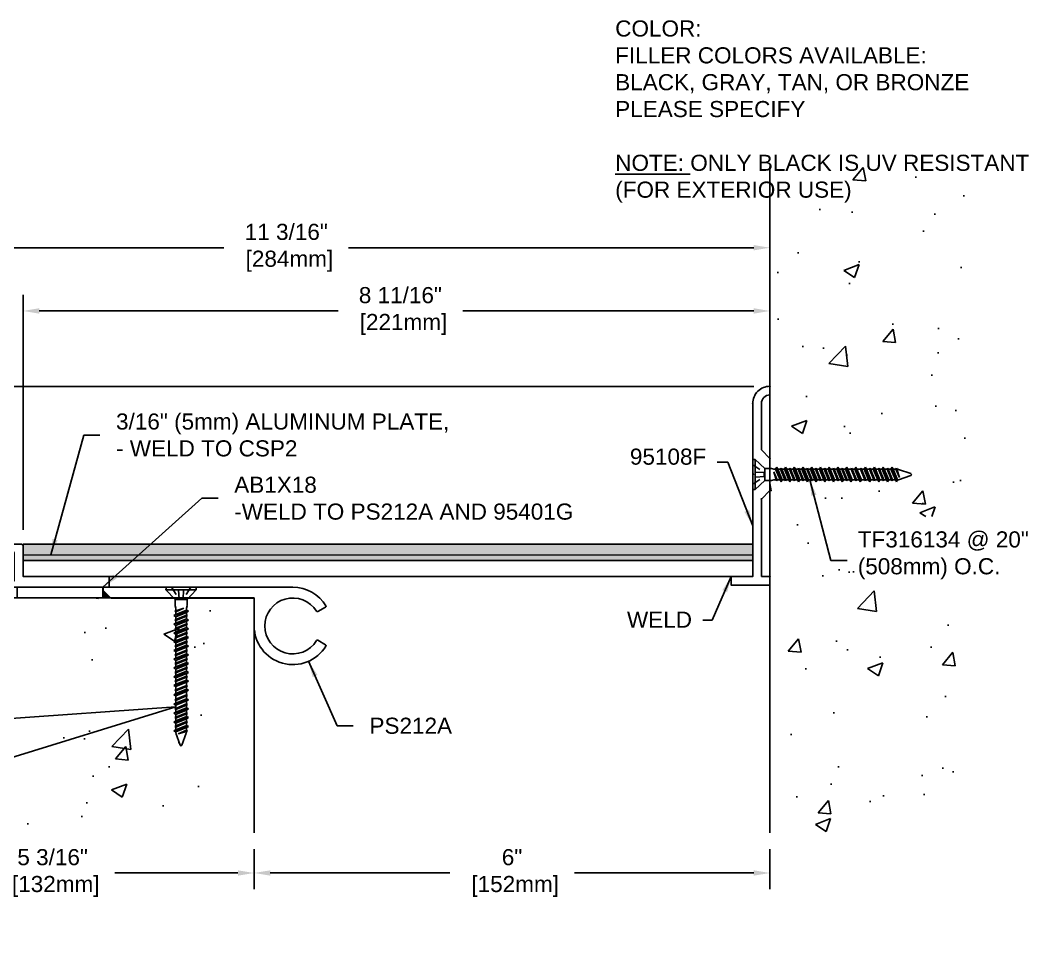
# Model space of a CAD drawing. Header units: inches. Extents: x -2.8 to 38.8, y -2.6 to 8.3.
# Drawn here: x 3.27 to 15.01, y -2.62 to 8.13 of the extents above; entities that cross this region are included whole.
import ezdxf
from ezdxf import colors
from ezdxf.entities.mleader import LeaderData, LeaderLine
from ezdxf.math import Vec2, Vec3

# ---------------------------------------------------------------- set-up
doc = ezdxf.new("R2010")
doc.units = ezdxf.units.IN
doc.header["$MEASUREMENT"] = 0
doc.linetypes.add('DASHED', pattern=[0.75, 0.5, -0.25])
for name, color, linetype in [('anchors', 4, 'Continuous'), ('conditions', 1, 'Continuous'), ('dimensions', 3, 'Continuous'), ('METALS', 7, 'Continuous'), ('Text', 2, 'Continuous')]:
    doc.layers.add(name, color=color, linetype=linetype)
doc.styles.add('ARIAL', font='arial.ttf')
doc.dimstyles.new('Arial', dxfattribs={"dimtxt": 0.1875, "dimasz": 0.1875, "dimexe": 0.1875, "dimexo": 0.1875, "dimgap": 0.1875, "dimtad": 0, "dimtih": 1, "dimtoh": 1, "dimdec": 4, "dimzin": 0, "dimdsep": 46, "dimlunit": 4, "dimtxsty": 'ARIAL', "dimcen": 0.09, "dimadec": 0, "dimazin": 0, "dimtfac": 1, "dimtdec": 4, "dimtofl": 0, "dimtmove": 0, "dimatfit": 3, "dimfxl": 0, "dimfrac": 2, "dimtolj": 1, "dimtzin": 0, "dimarcsym": 0})

# ---------------------------------------------------------------- blocks, each defined once
blk = doc.blocks.new('*D0')
at = {"layer": 'DEFPOINTS', "color": 0}
for p in [(11.993, 4.742), (11.993, 3.928), (3.306, 2.008)]:
    blk.add_point(p, dxfattribs=at)
at = {"layer": 'dimensions', "color": 0, "lineweight": -2}
for p, q in [((3.306, 2.195), (3.306, 4.93)), ((11.993, 4.115), (11.993, 4.93)), ((3.494, 4.742), (6.97, 4.742)), ((11.805, 4.742), (8.42, 4.742))]:
    blk.add_line(p, q, dxfattribs=at)
at = {"layer": 'dimensions', "color": 0}
for points in [[(3.494, 4.774), (3.494, 4.711), (3.306, 4.742)], [(11.805, 4.774), (11.805, 4.711), (11.993, 4.742)]]:
    blk.add_solid(points, dxfattribs=at)
at = {"layer": 'dimensions', "color": 0, "insert": (7.695, 4.742), "char_height": 0.1875, "attachment_point": 5, "style": 'ARIAL'}
blk.add_mtext('\\A1;8 11/16"\\P [221mm]', dxfattribs=at)
blk = doc.blocks.new('*D1')
at = {"layer": 'DEFPOINTS', "color": 0}
for p in [(11.993, 5.478), (11.993, 3.928), (0.799, 2.018)]:
    blk.add_point(p, dxfattribs=at)
at = {"layer": 'dimensions', "color": 0, "lineweight": -2}
for p, q in [((0.799, 2.205), (0.799, 5.666)), ((11.993, 4.115), (11.993, 5.666)), ((0.986, 5.478), (5.643, 5.478)), ((11.805, 5.478), (7.093, 5.478))]:
    blk.add_line(p, q, dxfattribs=at)
at = {"layer": 'dimensions', "color": 0}
for points in [[(0.986, 5.509), (0.986, 5.447), (0.799, 5.478)], [(11.805, 5.509), (11.805, 5.447), (11.993, 5.478)]]:
    blk.add_solid(points, dxfattribs=at)
at = {"layer": 'dimensions', "color": 0, "insert": (6.368, 5.478), "char_height": 0.1875, "attachment_point": 5, "style": 'ARIAL'}
blk.add_mtext('\\A1;11 3/16"\\P [284mm]', dxfattribs=at)
blk = doc.blocks.new('*D2')
at = {"layer": 'DEFPOINTS', "color": 0}
for p in [(0.798, 1.413), (5.994, -1.331), (5.994, -1.797)]:
    blk.add_point(p, dxfattribs=at)
at = {"layer": 'dimensions', "color": 0, "lineweight": -2}
for p, q in [((0.798, 1.225), (0.798, -1.985)), ((5.994, -1.518), (5.994, -1.985)), ((0.986, -1.797), (2.925, -1.797)), ((5.806, -1.797), (4.375, -1.797))]:
    blk.add_line(p, q, dxfattribs=at)
at = {"layer": 'dimensions', "color": 0}
for points in [[(0.986, -1.766), (0.986, -1.828), (0.798, -1.797)], [(5.806, -1.766), (5.806, -1.828), (5.994, -1.797)]]:
    blk.add_solid(points, dxfattribs=at)
at = {"layer": 'dimensions', "color": 0, "insert": (3.65, -1.797), "char_height": 0.1875, "attachment_point": 5, "style": 'ARIAL'}
blk.add_mtext('\\A1;5 3/16"\\P [132mm]', dxfattribs=at)
blk = doc.blocks.new('*D3')
at = {"layer": 'DEFPOINTS', "color": 0}
for p in [(5.994, -1.331), (11.994, -1.331), (11.994, -1.797)]:
    blk.add_point(p, dxfattribs=at)
at = {"layer": 'dimensions', "color": 0, "lineweight": -2}
for p, q in [((5.994, -1.518), (5.994, -1.985)), ((11.994, -1.518), (11.994, -1.985)), ((6.181, -1.797), (8.269, -1.797)), ((11.806, -1.797), (9.719, -1.797))]:
    blk.add_line(p, q, dxfattribs=at)
at = {"layer": 'dimensions', "color": 0}
for points in [[(6.181, -1.766), (6.181, -1.828), (5.994, -1.797)], [(11.806, -1.766), (11.806, -1.828), (11.994, -1.797)]]:
    blk.add_solid(points, dxfattribs=at)
at = {"layer": 'dimensions', "color": 0, "insert": (8.994, -1.797), "char_height": 0.1875, "attachment_point": 5, "style": 'ARIAL'}
blk.add_mtext('\\A1;6"\\P [152mm]', dxfattribs=at)
blk = doc.blocks.new('csp2')
blk.add_lwpolyline([(0, 0.33, -0.414214), (0.02, 0.35), (0.066, 0.35, -0.414214), (0.086, 0.33), (0.086, 0.08, 0.414214), (0.106, 0.06), (0.23, 0.06, 0.414214), (0.25, 0.08), (0.25, 0.405, 0.414214), (0.24, 0.415, -0.414214), (0.23, 0.425), (0.23, 0.49, -0.414214), (0.24, 0.5), (0.335, 0.5, -0.414214), (0.355, 0.48), (0.355, 0.135, 0.414214), (0.365, 0.125), (1.355, 0.125), (1.355, 0), (0.335, 0), (0.02, 0, -0.414214), (0, 0.02)], format="xyb", close=True)
blk = doc.blocks.new('A$C63CB1885')
for p, q in [((-0.176, 0), (-0.175, 0.018)), ((-0.176, 0), (0.176, 0)), ((-0.176, 0), (-0.07, -0.113)), ((-0.163, 0.029), (0.163, 0.029)), ((0.07, -0.113), (0.176, 0)), ((0.176, 0), (0.175, 0.018)), ((-0.07, -0.113), (0.07, -0.113)), ((-0.07, -0.113), (-0.07, -0.18)), ((0.07, -0.113), (0.07, -0.18)), ((-0.074, -0.251), (0.032, -0.215)), ((-0.069, -0.189), (-0.063, -0.215)), ((-0.062, -0.245), (0.032, -0.215)), ((0.032, -0.215), (-0.062, -0.257)), ((-0.062, -0.225), (-0.062, -0.245)), ((0.062, -0.225), (0.062, -0.238)), ((0.069, -0.189), (0.063, -0.215)), ((-0.086, -0.302), (0.086, -0.251)), ((-0.086, -0.302), (-0.062, -0.289)), ((-0.086, -0.302), (-0.062, -0.315)), ((-0.074, -0.251), (-0.062, -0.245)), ((-0.074, -0.251), (-0.062, -0.257)), ((-0.074, -0.353), (0.074, -0.302)), ((-0.074, -0.353), (-0.062, -0.346)), ((0.062, -0.238), (-0.062, -0.289)), ((-0.062, -0.257), (-0.062, -0.289)), ((0.062, -0.264), (-0.062, -0.315)), ((-0.062, -0.346), (0.062, -0.296)), ((0.062, -0.308), (-0.062, -0.359)), ((-0.062, -0.315), (-0.062, -0.346)), ((0.062, -0.34), (-0.062, -0.391)), ((0.086, -0.251), (0.062, -0.238)), ((0.086, -0.251), (0.062, -0.264)), ((0.062, -0.264), (0.062, -0.296)), ((0.074, -0.302), (0.062, -0.296)), ((0.074, -0.302), (0.062, -0.308)), ((0.062, -0.308), (0.062, -0.34)), ((0.086, -0.353), (0.062, -0.34)), ((-0.086, -0.403), (0.086, -0.353)), ((-0.086, -0.403), (-0.062, -0.391)), ((-0.086, -0.403), (-0.062, -0.416)), ((-0.086, -0.505), (0.086, -0.454)), ((-0.074, -0.353), (-0.062, -0.359)), ((-0.074, -0.454), (0.074, -0.403)), ((-0.074, -0.454), (-0.062, -0.448)), ((-0.074, -0.454), (-0.062, -0.46)), ((-0.062, -0.359), (-0.062, -0.391)), ((0.062, -0.366), (-0.062, -0.416)), ((-0.062, -0.448), (0.062, -0.397)), ((0.062, -0.41), (-0.062, -0.46)), ((-0.062, -0.416), (-0.062, -0.448)), ((0.062, -0.441), (-0.062, -0.492)), ((-0.062, -0.46), (-0.062, -0.492)), ((0.062, -0.467), (-0.062, -0.518)), ((0.086, -0.353), (0.062, -0.366)), ((0.062, -0.366), (0.062, -0.397)), ((0.074, -0.403), (0.062, -0.397)), ((0.074, -0.403), (0.062, -0.41)), ((0.062, -0.41), (0.062, -0.441)), ((0.086, -0.454), (0.062, -0.441)), ((0.086, -0.454), (0.062, -0.467)), ((0.062, -0.467), (0.062, -0.499)), ((-0.086, -0.505), (-0.062, -0.492)), ((-0.086, -0.505), (-0.062, -0.518)), ((-0.086, -0.607), (0.086, -0.556)), ((-0.074, -0.556), (0.074, -0.505)), ((-0.074, -0.556), (-0.062, -0.55)), ((-0.074, -0.556), (-0.062, -0.562)), ((-0.062, -0.55), (0.062, -0.499)), ((0.062, -0.511), (-0.062, -0.562)), ((-0.062, -0.518), (-0.062, -0.55)), ((0.062, -0.543), (-0.062, -0.594)), ((-0.062, -0.562), (-0.062, -0.594)), ((0.062, -0.569), (-0.062, -0.619)), ((0.074, -0.505), (0.062, -0.499)), ((0.074, -0.505), (0.062, -0.511)), ((0.062, -0.511), (0.062, -0.543)), ((0.086, -0.556), (0.062, -0.543)), ((0.086, -0.556), (0.062, -0.569)), ((0.062, -0.569), (0.062, -0.6)), ((-0.086, -0.607), (-0.062, -0.594)), ((-0.086, -0.607), (-0.062, -0.619)), ((-0.086, -0.708), (0.086, -0.657)), ((-0.086, -0.708), (-0.062, -0.695)), ((-0.074, -0.657), (0.074, -0.607)), ((-0.074, -0.657), (-0.062, -0.651)), ((-0.074, -0.657), (-0.062, -0.664)), ((-0.062, -0.651), (0.062, -0.6)), ((0.062, -0.613), (-0.062, -0.664)), ((-0.062, -0.619), (-0.062, -0.651)), ((0.062, -0.644), (-0.062, -0.695)), ((-0.062, -0.664), (-0.062, -0.695)), ((0.062, -0.67), (-0.062, -0.721)), ((-0.062, -0.753), (0.062, -0.702)), ((0.074, -0.607), (0.062, -0.6)), ((0.074, -0.607), (0.062, -0.613)), ((0.062, -0.613), (0.062, -0.644)), ((0.086, -0.657), (0.062, -0.644)), ((0.086, -0.657), (0.062, -0.67)), ((0.062, -0.67), (0.062, -0.702)), ((0.074, -0.708), (0.062, -0.702)), ((-0.086, -0.708), (-0.062, -0.721)), ((-0.086, -0.81), (0.086, -0.759)), ((-0.086, -0.81), (-0.062, -0.797)), ((-0.086, -0.81), (-0.062, -0.823)), ((-0.074, -0.759), (0.074, -0.708)), ((-0.074, -0.759), (-0.062, -0.753)), ((-0.074, -0.759), (-0.062, -0.765)), ((-0.074, -0.86), (0.074, -0.81)), ((0.062, -0.714), (-0.062, -0.765)), ((-0.062, -0.721), (-0.062, -0.753)), ((0.062, -0.746), (-0.062, -0.797)), ((-0.062, -0.765), (-0.062, -0.797)), ((0.062, -0.772), (-0.062, -0.823)), ((-0.062, -0.854), (0.062, -0.804)), ((0.062, -0.816), (-0.062, -0.867)), ((0.074, -0.708), (0.062, -0.714)), ((0.062, -0.714), (0.062, -0.746)), ((0.086, -0.759), (0.062, -0.746)), ((0.086, -0.759), (0.062, -0.772)), ((0.062, -0.772), (0.062, -0.804)), ((0.074, -0.81), (0.062, -0.804)), ((0.074, -0.81), (0.062, -0.816)), ((0.062, -0.816), (0.062, -0.848)), ((-0.086, -0.911), (0.086, -0.86)), ((-0.086, -0.911), (-0.062, -0.898)), ((-0.086, -0.911), (-0.062, -0.924)), ((-0.074, -0.86), (-0.062, -0.854)), ((-0.074, -0.86), (-0.062, -0.867)), ((-0.074, -0.962), (0.074, -0.911)), ((-0.062, -0.823), (-0.062, -0.854)), ((0.062, -0.848), (-0.062, -0.898)), ((-0.062, -0.867), (-0.062, -0.898)), ((0.062, -0.873), (-0.062, -0.924)), ((-0.062, -0.956), (0.062, -0.905)), ((0.062, -0.917), (-0.062, -0.968)), ((-0.062, -0.924), (-0.062, -0.956)), ((0.086, -0.86), (0.062, -0.848)), ((0.086, -0.86), (0.062, -0.873)), ((0.062, -0.873), (0.062, -0.905)), ((0.074, -0.911), (0.062, -0.905)), ((0.074, -0.911), (0.062, -0.917)), ((0.062, -0.917), (0.062, -0.949)), ((-0.086, -1.013), (0.086, -0.962)), ((-0.086, -1.013), (-0.062, -1)), ((-0.086, -1.013), (-0.062, -1.026)), ((-0.074, -0.962), (-0.062, -0.956)), ((-0.074, -0.962), (-0.062, -0.968)), ((-0.074, -1.064), (0.074, -1.013)), ((0.062, -0.949), (-0.062, -1)), ((-0.062, -0.968), (-0.062, -1)), ((0.062, -0.975), (-0.062, -1.026)), ((-0.062, -1.057), (0.062, -1.007)), ((0.062, -1.019), (-0.062, -1.07)), ((-0.062, -1.026), (-0.062, -1.057)), ((0.062, -1.051), (-0.062, -1.101)), ((0.086, -0.962), (0.062, -0.949)), ((0.086, -0.962), (0.062, -0.975)), ((0.062, -0.975), (0.062, -1.007)), ((0.074, -1.013), (0.062, -1.007)), ((0.074, -1.013), (0.062, -1.019)), ((0.062, -1.019), (0.062, -1.051)), ((0.086, -1.064), (0.062, -1.051)), ((-0.086, -1.114), (0.086, -1.064)), ((-0.086, -1.114), (-0.062, -1.101)), ((-0.086, -1.114), (-0.062, -1.127)), ((-0.086, -1.222), (0.086, -1.171)), ((-0.074, -1.064), (-0.062, -1.057)), ((-0.074, -1.064), (-0.062, -1.07)), ((-0.074, -1.171), (0.074, -1.121)), ((-0.074, -1.171), (-0.062, -1.165)), ((-0.074, -1.171), (-0.062, -1.178)), ((-0.062, -1.07), (-0.062, -1.101)), ((0.062, -1.077), (-0.062, -1.127)), ((-0.062, -1.165), (0.062, -1.115)), ((0.062, -1.127), (-0.062, -1.178)), ((-0.062, -1.127), (-0.062, -1.165)), ((0.062, -1.159), (-0.062, -1.209)), ((0.086, -1.064), (0.062, -1.077)), ((0.062, -1.077), (0.062, -1.115)), ((0.074, -1.121), (0.062, -1.115)), ((0.074, -1.121), (0.062, -1.127)), ((0.062, -1.127), (0.062, -1.159)), ((0.086, -1.171), (0.062, -1.159)), ((0.086, -1.171), (0.062, -1.184)), ((-0.086, -1.222), (-0.062, -1.209)), ((-0.086, -1.222), (-0.062, -1.235)), ((-0.086, -1.332), (0.086, -1.282)), ((-0.074, -1.282), (0.074, -1.231)), ((-0.074, -1.282), (-0.062, -1.275)), ((-0.074, -1.282), (-0.062, -1.288)), ((-0.062, -1.178), (-0.062, -1.209)), ((0.062, -1.184), (-0.062, -1.235)), ((-0.062, -1.275), (0.062, -1.225)), ((-0.062, -1.235), (-0.062, -1.275)), ((0.062, -1.237), (-0.062, -1.288)), ((0.062, -1.269), (-0.062, -1.319)), ((-0.062, -1.288), (-0.062, -1.319)), ((0.062, -1.184), (0.062, -1.225)), ((0.074, -1.231), (0.062, -1.225)), ((0.074, -1.231), (0.062, -1.237)), ((0.062, -1.237), (0.062, -1.269)), ((0.086, -1.282), (0.062, -1.269)), ((0.086, -1.282), (0.062, -1.295)), ((-0.086, -1.332), (-0.062, -1.319)), ((-0.086, -1.332), (-0.062, -1.345)), ((-0.086, -1.438), (0.086, -1.387)), ((-0.074, -1.387), (0.074, -1.336)), ((-0.074, -1.387), (-0.062, -1.381)), ((-0.074, -1.387), (-0.062, -1.393)), ((0.062, -1.295), (-0.062, -1.345)), ((-0.062, -1.381), (0.062, -1.33)), ((0.062, -1.343), (-0.062, -1.393)), ((-0.062, -1.345), (-0.062, -1.381)), ((0.062, -1.374), (-0.062, -1.425)), ((-0.062, -1.393), (-0.062, -1.425)), ((0.062, -1.4), (-0.062, -1.451)), ((0.062, -1.295), (0.062, -1.33)), ((0.074, -1.336), (0.062, -1.33)), ((0.074, -1.336), (0.062, -1.343)), ((0.062, -1.343), (0.062, -1.374)), ((0.086, -1.387), (0.062, -1.374)), ((0.086, -1.387), (0.062, -1.4)), ((0.062, -1.4), (0.062, -1.433)), ((-0.086, -1.438), (-0.062, -1.425)), ((-0.086, -1.438), (-0.062, -1.451)), ((-0.086, -1.54), (0.086, -1.489)), ((-0.074, -1.489), (0.074, -1.439)), ((-0.074, -1.489), (-0.062, -1.483)), ((-0.074, -1.489), (-0.062, -1.496)), ((-0.062, -1.483), (0.062, -1.433)), ((0.062, -1.445), (-0.062, -1.496)), ((-0.062, -1.451), (-0.062, -1.483)), ((0.062, -1.477), (-0.062, -1.527)), ((-0.062, -1.496), (-0.062, -1.527)), ((0.062, -1.502), (-0.062, -1.553)), ((0.074, -1.439), (0.062, -1.433)), ((0.074, -1.439), (0.062, -1.445)), ((0.062, -1.445), (0.062, -1.477)), ((0.086, -1.489), (0.062, -1.477)), ((0.086, -1.489), (0.062, -1.502)), ((0.062, -1.502), (0.062, -1.535)), ((-0.086, -1.54), (-0.062, -1.527)), ((-0.086, -1.54), (-0.062, -1.553)), ((-0.086, -1.643), (0.086, -1.592)), ((-0.086, -1.643), (-0.062, -1.63)), ((-0.086, -1.643), (-0.062, -1.655)), ((-0.074, -1.592), (0.074, -1.541)), ((-0.074, -1.592), (-0.062, -1.586)), ((-0.074, -1.592), (-0.062, -1.598)), ((-0.062, -1.586), (0.062, -1.535)), ((0.062, -1.547), (-0.062, -1.598)), ((-0.062, -1.553), (-0.062, -1.586)), ((0.062, -1.579), (-0.062, -1.63)), ((-0.062, -1.598), (-0.062, -1.63)), ((0.062, -1.605), (-0.062, -1.655)), ((-0.034, -1.679), (0.062, -1.636)), ((-0.034, -1.679), (0.074, -1.643)), ((0.074, -1.541), (0.062, -1.535)), ((0.074, -1.541), (0.062, -1.547)), ((0.062, -1.547), (0.062, -1.579)), ((0.086, -1.592), (0.062, -1.579)), ((0.086, -1.592), (0.062, -1.605)), ((0.062, -1.605), (0.062, -1.652)), ((0.074, -1.643), (0.062, -1.636)), ((0.074, -1.643), (0.062, -1.649)), ((-0.06, -1.668), (-0.01, -1.81)), ((0.062, -1.649), (-0.034, -1.679)), ((0.06, -1.668), (0.01, -1.81))]:
    blk.add_line(p, q)
at = {"linetype": 'DASHED', "ltscale": 0.025}
for p, q in [((-0.113, 0.029), (-0.024, -0.106)), ((-0.024, -0.106), (-0.031, 0.028)), ((0.024, -0.106), (0.031, 0.029)), ((0.112, 0.029), (0.024, -0.106)), ((-0.024, -0.106), (0.024, -0.106))]:
    blk.add_line(p, q, dxfattribs=at)
for centre, radius, start, end in [((-0.163, 0.017), 0.0112, 90, 175), ((0.163, 0.017), 0.0112, 5, 90), ((-0.023, -0.18), 0.0465, 180, 191.9357), ((-0.109, -0.225), 0.0465, 0, 11.9357), ((0.109, -0.225), 0.0465, 168.0643, 180), ((0.023, -0.18), 0.0465, 348.0643, 0), ((-0.016, -1.652), 0.0465, 183.9476, 199.3058), ((0.016, -1.652), 0.0465, 340.6942, 0), ((0, -1.806), 0.0106, 204.1001, 335.8999)]:
    blk.add_arc(centre, radius, start, end)
blk = doc.blocks.new('TF316134')
blk.add_blockref('A$C63CB1885', (0, -0.0285))
blk = doc.blocks.new('PS212A')
at = {"linetype": 'Continuous', "flags": 128}
blk.add_lwpolyline([(0.451, 0.125), (-1.747, 0.125, 0.414214), (-1.757, 0.115), (-1.757, 0.095, 0.198912), (-1.754, 0.087), (-1.67, 0.003, 0.198912), (-1.663, 0), (-0.009, 0, -0.414214), (0.001, -0.01), (0.001, -0.325, 0.758338), (0.836, -0.559, 0.420887), (0.832, -0.545), (0.741, -0.492, 0.405496), (0.727, -0.496, -3.520953), (0.727, -0.154, 0.405496), (0.741, -0.157), (0.832, -0.105, 0.420887), (0.836, -0.091, 0.261868)], format="xyb", close=True, dxfattribs=at)
blk = doc.blocks.new('95108F')
blk.add_lwpolyline([(0.063, 0.063), (0.963, 0.063), (1.063, -0.037), (1.438, -0.037), (1.538, 0.063), (2.077, 0.063, -0.414214), (2.176, -0.036), (2.176, -0.037), (2.276, -0.037), (2.276, -0.036, 0.414214), (2.077, 0.163), (1.261, 0.163), (1.251, 0.153), (1.241, 0.163), (0.063, 0.163), (0.063, 0.413), (-0.037, 0.413), (-0.037, -0.037), (0.063, -0.037)], format="xyb", close=True)
for p in [(-0.037, 0.413), (2.077, 0.163), (2.199, 0.122), (0.963, 0.063), (0.063, -0.037), (1.438, -0.037), (2.276, -0.037)]:
    blk.add_point(p)
blk = doc.blocks.new('*D19')
at = {"layer": 'DEFPOINTS', "color": 0}
for p in [(11.994, 3.865), (-2.306, 2.028), (-0.923, 2.028)]:
    blk.add_point(p, dxfattribs=at)
at = {"layer": 'dimensions', "color": 0, "lineweight": -2}
for p, q in [((11.806, 3.865), (-2.493, 3.865)), ((-2.306, 3.678), (-2.306, 3.51)), ((-2.306, 2.215), (-2.306, 2.58)), ((-1.11, 2.028), (-2.493, 2.028))]:
    blk.add_line(p, q, dxfattribs=at)
at = {"layer": 'dimensions', "color": 0}
for points in [[(-2.337, 3.678), (-2.275, 3.678), (-2.306, 3.865)], [(-2.337, 2.215), (-2.275, 2.215), (-2.306, 2.028)]]:
    blk.add_solid(points, dxfattribs=at)
at = {"layer": 'dimensions', "color": 0, "insert": (-2.306, 3.045), "char_height": 0.1875, "attachment_point": 5, "style": 'ARIAL'}
blk.add_mtext('\\A1;1 13/16"\\P [47mm]', dxfattribs=at)

msp = doc.modelspace()

# ---------------------------------------------------------------- hatches: boundary and pattern name
at = {"layer": 'conditions'}
h = msp.add_hatch(dxfattribs=at)
h.set_pattern_fill('AR-CONC', color=256, scale=0.25, style=0)
h.paths.add_polyline_path([(14.29924, 6.42269), (11.99381, 6.42269), (11.99381, 2.97147), (12.00677, 2.97147), (12.0375, 2.96498, 0.05212645), (12.04711, 2.96397), (12.06048, 2.96397), (12.07341, 2.98797), (12.08633, 2.96397), (12.11803, 2.96397), (12.12419, 2.97542), (12.13035, 2.96397), (12.16205, 2.96397), (12.17497, 2.98797), (12.1879, 2.96397), (12.21959, 2.96397), (12.22575, 2.97542), (12.23191, 2.96397), (12.26361, 2.96397), (12.27653, 2.98797), (12.28946, 2.96397), (12.32115, 2.96397), (12.32731, 2.97542), (12.33348, 2.96397), (12.36517, 2.96397), (12.3781, 2.98797), (12.39102, 2.96397), (12.42271, 2.96397), (12.42888, 2.97542), (12.43504, 2.96397), (12.46673, 2.96397), (12.47966, 2.98797), (12.49258, 2.96397), (12.52428, 2.96397), (12.53044, 2.97542), (12.5366, 2.96397), (12.5683, 2.96397), (12.58122, 2.98797), (12.59415, 2.96397), (12.62584, 2.96397), (12.632, 2.97542), (12.63816, 2.96397), (12.66986, 2.96397), (12.68278, 2.98797), (12.69571, 2.96397), (12.7274, 2.96397), (12.73356, 2.97542), (12.73973, 2.96397), (12.77142, 2.96397), (12.78435, 2.98797), (12.79727, 2.96397), (12.82896, 2.96397), (12.83513, 2.97542), (12.84129, 2.96397), (12.87298, 2.96397), (12.88591, 2.98797), (12.89883, 2.96397), (12.93684, 2.96397), (12.94301, 2.97542), (12.94917, 2.96397), (12.98086, 2.96397), (12.99379, 2.98797), (13.00671, 2.96397), (13.04697, 2.96397), (13.05313, 2.97542), (13.0593, 2.96397), (13.09099, 2.96397), (13.10392, 2.98797), (13.11684, 2.96397), (13.1526, 2.96397), (13.15877, 2.97542), (13.16493, 2.96397), (13.19662, 2.96397), (13.20955, 2.98797), (13.22247, 2.96397), (13.25486, 2.96397), (13.26103, 2.97542), (13.26719, 2.96397), (13.29888, 2.96397), (13.31181, 2.98797), (13.32473, 2.96397), (13.35713, 2.96397), (13.36329, 2.97542), (13.36945, 2.96397), (13.40115, 2.96397), (13.41407, 2.98797), (13.427, 2.96397), (13.45061, 2.96397), (13.44408, 2.97849), (13.45024, 2.98994), (13.45641, 2.97849), (13.46107, 2.96397), (13.47453, 2.96397, -0.08443704), (13.4899, 2.96136), (13.63096, 2.91195, -0.77412328), (13.63096, 2.8915), (13.4899, 2.84209, -0.06652555), (13.47784, 2.83959), (13.46485, 2.81547), (13.45193, 2.83947), (13.42023, 2.83947), (13.41407, 2.82803), (13.40791, 2.83947), (13.37552, 2.83947), (13.36259, 2.81547), (13.34967, 2.83947), (13.31797, 2.83947), (13.31181, 2.82803), (13.30565, 2.83947), (13.27325, 2.83947), (13.26033, 2.81547), (13.2474, 2.83947), (13.21571, 2.83947), (13.20955, 2.82803), (13.20338, 2.83947), (13.16762, 2.83947), (13.1547, 2.81547), (13.14177, 2.83947), (13.11008, 2.83947), (13.10392, 2.82803), (13.09775, 2.83947), (13.05749, 2.83947), (13.04457, 2.81547), (13.03164, 2.83947), (12.99995, 2.83947), (12.99379, 2.82803), (12.98762, 2.83947), (12.97547, 2.83947), (12.94961, 2.83947), (12.93669, 2.81547), (12.92376, 2.83947), (12.89207, 2.83947), (12.88591, 2.82803), (12.87974, 2.83947), (12.84805, 2.83947), (12.83513, 2.81547), (12.8222, 2.83947), (12.79051, 2.83947), (12.78435, 2.82803), (12.77818, 2.83947), (12.74649, 2.83947), (12.73356, 2.81547), (12.72064, 2.83947), (12.68895, 2.83947), (12.68278, 2.82803), (12.67662, 2.83947), (12.64493, 2.83947), (12.632, 2.81547), (12.61908, 2.83947), (12.58738, 2.83947), (12.58122, 2.82803), (12.57506, 2.83947), (12.54336, 2.83947), (12.53044, 2.81547), (12.51751, 2.83947), (12.48582, 2.83947), (12.47966, 2.82803), (12.47349, 2.83947), (12.4418, 2.83947), (12.42888, 2.81547), (12.41595, 2.83947), (12.38426, 2.83947), (12.3781, 2.82803), (12.37193, 2.83947), (12.34024, 2.83947), (12.32731, 2.81547), (12.31439, 2.83947), (12.2827, 2.83947), (12.27653, 2.82803), (12.27037, 2.83947), (12.23868, 2.83947), (12.22575, 2.81547), (12.21283, 2.83947), (12.18113, 2.83947), (12.17497, 2.82803), (12.16881, 2.83947), (12.13711, 2.83947), (12.12419, 2.81547), (12.11126, 2.83947), (12.07957, 2.83947), (12.07341, 2.82803), (12.06724, 2.83947), (12.04711, 2.83947, 0.05212645), (12.0375, 2.83847), (12.00677, 2.83197), (11.99381, 2.83197), (11.99381, 2.71537), (11.99381, -1.33074), (14.29924, -1.33074), (14.29924, 1.60875), (13.08629, 1.60875), (13.08629, 2.34954), (14.29924, 2.34954)])
h.paths.add_polyline_path([(12.43971, 4.55615), (12.43971, 4.91866), (13.41746, 4.91866), (13.41746, 4.55615)], flags=16)
h.paths.add_polyline_path([(12.42727, 4.8657), (13.38651, 4.8657), (13.38651, 4.58049), (12.42727, 4.58049)], flags=24)
h = msp.add_hatch(dxfattribs=at)
h.set_pattern_fill('ANSI33', color=256, scale=0.25, angle=45, style=0)
h.paths.add_polyline_path([(11.79381, 1.90285), (11.79381, 2.02785), (3.30631, 2.02785), (3.30631, 1.90285)])
h = msp.add_hatch(dxfattribs=at)
h.set_pattern_fill('AR-CONC', color=256, scale=0.25, style=0)
h.set_pattern_definition([(50, (-1, 0), (1.79315, -0.15688), [0.1875, -2.0625]), (355, (-1, 0), (-0.3469, 1.8805), [0.15, -1.65]), (100.45, (-0.8506, -0.013), (1.44627, 1.7236), [0.15935, -1.75286]), (46.184, (-1, 0.5), (2.6681, -0.4138), [0.28125, -3.09375]), (96.636, (-0.7777, 0.4655), (2.3367, 2.4353), [0.239, -2.6293]), (351.184, (-1, 0.5), (2.3367, 2.4353), [0.225, -2.475]), (21, (-0.75, 0.375), (1.49227, -1.00655), [0.1875, -2.0625]), (326, (-0.75, 0.375), (0.6083, 1.8129), [0.15, -1.65]), (71.45, (-0.6256, 0.2911), (2.10056, 0.80633), [0.15935, -1.75286]), (37.5, (-1, 0), (0.0304, 0.832235), [0, -1.63, 0, -1.675, 0, -1.65625]), (7.5, (-1, 0), (0.65767, 0.98603), [0, -0.955, 0, -1.5925, 0, -0.63125]), (327.5, (-1.5575, 0), (1.334556, -0.05639), [0, -0.625, 0, -1.95, 0, -2.5875]), (317.5, (-1.8075, 0), (1.45797, 0.25026), [0, -0.8125, 0, -1.295, 0, -1.8375])])
h.paths.add_polyline_path([(5.49381, -1.33077), (5.49381, 1.39674, 0.30015696), (5.48462, 1.40281), (4.72922, 1.40281), (4.71411, 1.38685), (4.71411, 1.31489), (4.70762, 1.28416, 0.05212645), (4.70661, 1.27455), (4.70661, 1.26118), (4.73061, 1.24825), (4.70661, 1.23533), (4.70661, 1.20363), (4.71806, 1.19747), (4.70661, 1.19131), (4.70661, 1.15961), (4.73061, 1.14669), (4.70661, 1.13376), (4.70661, 1.10207), (4.71806, 1.09591), (4.70661, 1.08974), (4.70661, 1.05805), (4.73061, 1.04513), (4.70661, 1.0322), (4.70661, 1.00051), (4.71806, 0.99435), (4.70661, 0.98818), (4.70661, 0.95649), (4.73061, 0.94356), (4.70661, 0.93064), (4.70661, 0.89895), (4.71806, 0.89278), (4.70661, 0.88662), (4.70661, 0.85493), (4.73061, 0.842), (4.70661, 0.82908), (4.70661, 0.79738), (4.71806, 0.79122), (4.70661, 0.78506), (4.70661, 0.75336), (4.73061, 0.74044), (4.70661, 0.72751), (4.70661, 0.69582), (4.71806, 0.68966), (4.70661, 0.68349), (4.70661, 0.6518), (4.73061, 0.63888), (4.70661, 0.62595), (4.70661, 0.59426), (4.71806, 0.5881), (4.70661, 0.58193), (4.70661, 0.55024), (4.73061, 0.53731), (4.70661, 0.52439), (4.70661, 0.4927), (4.71806, 0.48653), (4.70661, 0.48037), (4.70661, 0.44868), (4.73061, 0.43575), (4.70661, 0.42283), (4.70661, 0.38482), (4.71806, 0.37865), (4.70661, 0.37249), (4.70661, 0.3408), (4.73061, 0.32787), (4.70661, 0.31495), (4.70661, 0.27469), (4.71806, 0.26852), (4.70661, 0.26236), (4.70661, 0.23067), (4.73061, 0.21774), (4.70661, 0.20482), (4.70661, 0.16906), (4.71806, 0.16289), (4.70661, 0.15673), (4.70661, 0.12504), (4.73061, 0.11211), (4.70661, 0.09919), (4.70661, 0.06679), (4.71806, 0.06063), (4.70661, 0.05447), (4.70661, 0.02277), (4.73061, 0.00985), (4.70661, -0.00308), (4.70661, -0.03547), (4.71806, -0.04163), (4.70661, -0.04779), (4.70661, -0.07949), (4.73061, -0.09241), (4.70661, -0.10534), (4.70661, -0.12896), (4.72113, -0.12242), (4.73257, -0.12858), (4.72113, -0.13475), (4.70661, -0.13941), (4.70661, -0.16078), (4.65458, -0.3093, -0.77412328), (4.63414, -0.3093), (4.58211, -0.16078), (4.58211, -0.15612), (4.55811, -0.14319), (4.58211, -0.13027), (4.58211, -0.09858), (4.57067, -0.09241), (4.58211, -0.08625), (4.58211, -0.05386), (4.55811, -0.04093), (4.58211, -0.02801), (4.58211, 0.00369), (4.57067, 0.00985), (4.58211, 0.01601), (4.58211, 0.0484), (4.55811, 0.06133), (4.58211, 0.07425), (4.58211, 0.10595), (4.57067, 0.11211), (4.58211, 0.11827), (4.58211, 0.15404), (4.55811, 0.16696), (4.58211, 0.17989), (4.58211, 0.21158), (4.57067, 0.21774), (4.58211, 0.22391), (4.58211, 0.26417), (4.55811, 0.27709), (4.58211, 0.29001), (4.58211, 0.32171), (4.57067, 0.32787), (4.58211, 0.33403), (4.58211, 0.34618), (4.58211, 0.37205), (4.55811, 0.38497), (4.58211, 0.3979), (4.58211, 0.42959), (4.57067, 0.43575), (4.58211, 0.44191), (4.58211, 0.47361), (4.55811, 0.48653), (4.58211, 0.49946), (4.58211, 0.53115), (4.57067, 0.53731), (4.58211, 0.54348), (4.58211, 0.57517), (4.55811, 0.5881), (4.58211, 0.60102), (4.58211, 0.63271), (4.57067, 0.63888), (4.58211, 0.64504), (4.58211, 0.67673), (4.55811, 0.68966), (4.58211, 0.70258), (4.58211, 0.73428), (4.57067, 0.74044), (4.58211, 0.7466), (4.58211, 0.7783), (4.55811, 0.79122), (4.58211, 0.80415), (4.58211, 0.83584), (4.57067, 0.842), (4.58211, 0.84816), (4.58211, 0.87986), (4.55811, 0.89278), (4.58211, 0.90571), (4.58211, 0.9374), (4.57067, 0.94356), (4.58211, 0.94973), (4.58211, 0.98142), (4.55811, 0.99435), (4.58211, 1.00727), (4.58211, 1.03896), (4.57067, 1.04513), (4.58211, 1.05129), (4.58211, 1.08298), (4.55811, 1.09591), (4.58211, 1.10883), (4.58211, 1.14053), (4.57067, 1.14669), (4.58211, 1.15285), (4.58211, 1.18455), (4.55811, 1.19747), (4.58211, 1.2104), (4.58211, 1.24209), (4.57067, 1.24825), (4.58211, 1.25441), (4.58211, 1.27455, 0.05212645), (4.58111, 1.28416), (4.57461, 1.31489), (4.57461, 1.38685), (4.5595, 1.40281), (3.82665, 1.40281), (3.82664, 1.40282), (1.63885, 1.40282), (1.62372, 1.38685), (1.62372, 1.31489), (1.61723, 1.28416, 0.05212645), (1.61622, 1.27455), (1.61622, 1.26118), (1.64022, 1.24825), (1.61622, 1.23533), (1.61622, 1.20363), (1.62767, 1.19747), (1.61622, 1.19131), (1.61622, 1.15961), (1.64022, 1.14669), (1.61622, 1.13376), (1.61622, 1.10207), (1.62767, 1.09591), (1.61622, 1.08974), (1.61622, 1.05805), (1.64022, 1.04513), (1.61622, 1.0322), (1.61622, 1.00051), (1.62767, 0.99435), (1.61622, 0.98818), (1.61622, 0.95649), (1.64022, 0.94356), (1.61622, 0.93064), (1.61622, 0.89895), (1.62767, 0.89278), (1.61622, 0.88662), (1.61622, 0.85493), (1.64022, 0.842), (1.61622, 0.82908), (1.61622, 0.79738), (1.62767, 0.79122), (1.61622, 0.78506), (1.61622, 0.75336), (1.64022, 0.74044), (1.61622, 0.72751), (1.61622, 0.69582), (1.62767, 0.68966), (1.61622, 0.68349), (1.61622, 0.6518), (1.64022, 0.63888), (1.61622, 0.62595), (1.61622, 0.59426), (1.62767, 0.5881), (1.61622, 0.58193), (1.61622, 0.55024), (1.64022, 0.53731), (1.61622, 0.52439), (1.61622, 0.4927), (1.62767, 0.48653), (1.61622, 0.48037), (1.61622, 0.44868), (1.64022, 0.43575), (1.61622, 0.42283), (1.61622, 0.38482), (1.62767, 0.37865), (1.61622, 0.37249), (1.61622, 0.3408), (1.64022, 0.32787), (1.61622, 0.31495), (1.61622, 0.27469), (1.62767, 0.26852), (1.61622, 0.26236), (1.61622, 0.23067), (1.64022, 0.21774), (1.61622, 0.20482), (1.61622, 0.16906), (1.62767, 0.16289), (1.61622, 0.15673), (1.61622, 0.12504), (1.64022, 0.11211), (1.61622, 0.09919), (1.61622, 0.06679), (1.62767, 0.06063), (1.61622, 0.05447), (1.61622, 0.02277), (1.64022, 0.00985), (1.61622, -0.00308), (1.61622, -0.03547), (1.62767, -0.04163), (1.61622, -0.04779), (1.61622, -0.07949), (1.64022, -0.09241), (1.61622, -0.10534), (1.61622, -0.12896), (1.63074, -0.12242), (1.64219, -0.12858), (1.63074, -0.13475), (1.61622, -0.13941), (1.61622, -0.16078), (1.5642, -0.3093, -0.77412328), (1.54375, -0.3093), (1.49172, -0.16078), (1.49172, -0.15612), (1.46772, -0.14319), (1.49172, -0.13027), (1.49172, -0.09858), (1.48028, -0.09241), (1.49172, -0.08625), (1.49172, -0.05386), (1.46772, -0.04093), (1.49172, -0.02801), (1.49172, 0.00369), (1.48028, 0.00985), (1.49172, 0.01601), (1.49172, 0.0484), (1.46772, 0.06133), (1.49172, 0.07425), (1.49172, 0.10595), (1.48028, 0.11211), (1.49172, 0.11827), (1.49172, 0.15404), (1.46772, 0.16696), (1.49172, 0.17989), (1.49172, 0.21158), (1.48028, 0.21774), (1.49172, 0.22391), (1.49172, 0.26417), (1.46772, 0.27709), (1.49172, 0.29001), (1.49172, 0.32171), (1.48028, 0.32787), (1.49172, 0.33403), (1.49172, 0.34618), (1.49172, 0.37205), (1.46772, 0.38497), (1.49172, 0.3979), (1.49172, 0.42959), (1.48028, 0.43575), (1.49172, 0.44191), (1.49172, 0.47361), (1.46772, 0.48653), (1.49172, 0.49946), (1.49172, 0.53115), (1.48028, 0.53731), (1.49172, 0.54348), (1.49172, 0.57517), (1.46772, 0.5881), (1.49172, 0.60102), (1.49172, 0.63271), (1.48028, 0.63888), (1.49172, 0.64504), (1.49172, 0.67673), (1.46772, 0.68966), (1.49172, 0.70258), (1.49172, 0.73428), (1.48028, 0.74044), (1.49172, 0.7466), (1.49172, 0.7783), (1.46772, 0.79122), (1.49172, 0.80415), (1.49172, 0.83584), (1.48028, 0.842), (1.49172, 0.84816), (1.49172, 0.87986), (1.46772, 0.89278), (1.49172, 0.90571), (1.49172, 0.9374), (1.48028, 0.94356), (1.49172, 0.94973), (1.49172, 0.98142), (1.46772, 0.99435), (1.49172, 1.00727), (1.49172, 1.03896), (1.48028, 1.04513), (1.49172, 1.05129), (1.49172, 1.08298), (1.46772, 1.09591), (1.49172, 1.10883), (1.49172, 1.14053), (1.48028, 1.14669), (1.49172, 1.15285), (1.49172, 1.18455), (1.46772, 1.19747), (1.49172, 1.2104), (1.49172, 1.24209), (1.48028, 1.24825), (1.49172, 1.25441), (1.49172, 1.27455, 0.05212645), (1.49072, 1.28416), (1.48422, 1.31489), (1.48422, 1.38685), (1.4691, 1.40282), (0.34621, 1.40282), (0.34621, 1.90285), (-0.90533, 1.90285), (-0.90533, -1.33077)])
h.paths.add_polyline_path([(-0.24469, -0.37314), (2.15521, -0.37314), (2.15521, -1.28988), (-0.24469, -1.28988)], flags=24)
h.paths.add_polyline_path([(-2.70406, 0.50619), (0.41732, 0.50619), (0.41732, -0.14933), (-2.70406, -0.14933)], flags=9)
msp.add_hatch(color=256, dxfattribs=at).paths.add_polyline_path([(3.30631, 1.90284), (3.30631, 1.84035), (11.79381, 1.84035), (11.79381, 1.90285)])
at = {"layer": 'METALS'}
msp.add_hatch(color=253, dxfattribs=at).paths.add_polyline_path([(4.23581, 1.49698, 0.19891237), (4.23874, 1.48991), (4.31199, 1.41666, -0.17707699), (4.23581, 1.41189)])

# ---------------------------------------------------------------- linework, layer by layer
msp.add_lwpolyline([(3.23581, 1.40285), (4.23581, 1.40285), (4.23581, 1.52785), (3.23581, 1.52785)], close=True)
at = {"layer": 'conditions'}
for p, q in [((11.99381, 6.42269), (11.99381, -1.33074)), ((3.30631, 2.00785), (3.30631, 2.02785)), ((3.30631, 2.02785), (11.79381, 2.02785)), ((5.99381, 1.40285), (0.34621, 1.40285)), ((5.99381, 1.40282), (5.99381, -1.33077))]:
    msp.add_line(p, q, dxfattribs=at)
msp.add_lwpolyline([(3.30631, 1.90284), (11.79381, 1.90285), (11.79381, 1.84035), (3.30631, 1.84034)], close=True, dxfattribs=at)
at = {"layer": 'METALS'}
msp.add_lwpolyline([(3.30631, 1.84035), (3.30631, 1.65285), (11.79381, 1.65287), (11.79381, 1.84035)], close=True, dxfattribs=at)
msp.add_arc((4.26738, 1.51845), 0.11114, 253.498886, 293.665572, dxfattribs=at)

# ---------------------------------------------------------------- block references
msp.add_blockref('PS212A', (5.99301, 1.40248))
at = {"layer": 'anchors', "rotation": 90}
msp.add_blockref('TF316134', (11.79381, 2.83922), dxfattribs=at)
at = {"layer": 'anchors'}
msp.add_blockref('TF316134', (5.14436, 1.52785), dxfattribs=at)
at = {"layer": 'METALS', "rotation": 90}
msp.add_blockref('95108F', (11.95721, 1.58951), dxfattribs=at)
at = {"layer": 'METALS'}
msp.add_blockref('csp2', (2.95131, 1.52785), dxfattribs=at)

# ---------------------------------------------------------------- texts
at = {"layer": 'Text', "insert": (10.19382, 8.1228), "char_height": 0.25, "width": 7.03125, "attachment_point": 1, "style": 'ARIAL'}
msp.add_mtext('{\\H0.75x;COLOR:\\L                           \\l   \\~\\PFILLER COLORS AVAILABLE:\\PBLACK, GRAY, TAN, OR BRONZE\\PPLEASE SPECIFY\\~\\P\\P\\LNOTE:\\l ONLY BLACK IS UV RESISTANT\\P(FOR EXTERIOR USE) }', dxfattribs=at)
at = {"layer": 'Text', "char_height": 0.1875, "style": 'ARIAL'}
for s, insert, attachment_point in [('3/16" (5mm) ALUMINUM PLATE,\\P- WELD TO CSP2', (4.38758, 3.29854), 4), ('\\A1;95108F', (11.25313, 3.0459), 6), ('AB1X18\\P-WELD TO PS212A AND 95401G', (5.76246, 2.56278), 4), ('\\A1;TF316134 @ 20"\\P(508mm) O.C.', (13.01538, 1.89988), 4), ('\\A1;WELD', (11.08729, 1.15048), 6), ('PS212A', (7.33511, -0.08504), 4)]:
    msp.add_mtext(s, dxfattribs=dict(at, insert=insert, attachment_point=attachment_point))

# ---------------------------------------------------------------- dimensions: what is measured, and where the dimension line sits
at = {"layer": 'dimensions'}
for base, p1, p2, picture, middle in [((11.99281, 5.47812), (0.79862, 2.01795), (11.99281, 3.92787), '*D1', (6.36778, 5.47812)), ((11.99281, 4.74245), (3.30631, 2.00785), (11.99281, 3.92787), '*D0', (7.69475, 4.74245)), ((11.99381, -1.79706), (5.99381, -1.33077), (11.99381, -1.33077), '*D3', (8.99381, -1.79706))]:
    dim = msp.add_linear_dim(base=base, p1=p1, p2=p2, dimstyle='Arial', override={"dimpost": '\\X'}, dxfattribs=at)
    dim.commit()
    dim.dimension.update_dxf_attribs({"geometry": picture, "text_midpoint": middle, "dimtype": 160})
for base, p1, p2, angle, picture, middle in [((-2.30588, 2.02785), (11.99381, 3.86537), (-0.92252, 2.02785), 90, '*D19', (-2.30588, 3.04537)), ((5.99381, -1.79706), (0.79831, 1.41285), (5.99381, -1.33077), 180, '*D2', (3.65006, -1.79706))]:
    dim = msp.add_linear_dim(base=base, p1=p1, p2=p2, angle=angle, dimstyle='Arial', override={"dimpost": '\\X'}, dxfattribs=at)
    dim.commit()
    dim.dimension.update_dxf_attribs({"geometry": picture, "text_midpoint": middle, "dimtype": 160})

# ---------------------------------------------------------------- leaders
at = {"layer": 'Text', "annotation_type": 0, "has_hookline": 1, "hookline_direction": 0}
for points, text_width in [([(3.62889, 1.90285), (4.01258, 3.29854), (4.20008, 3.29854)], 3.84298), ([(4.23581, 1.52785), (5.38746, 2.56278), (5.57496, 2.56278)], 3.92049), ([(6.62657, 0.66634), (6.96011, -0.08504), (7.14761, -0.08504)], 0.94134)]:
    msp.add_leader(points, dimstyle='Arial', override={"dimgap": 0.1875, "dimtad": 0}, dxfattribs=dict(at, text_width=text_width))
at = {"layer": 'Text'}
for points in [[(11.79381, 2.24162), (11.50381, 2.9834), (11.37813, 2.9834)], [(12.45764, 2.77701), (12.70288, 1.83738), (12.89038, 1.83738)], [(11.54381, 1.65287), (11.32003, 1.14347), (11.21229, 1.14347)]]:
    msp.add_leader(points, dimstyle='Arial', override={"dimgap": 0.125, "dimtad": 0}, dxfattribs=at)
ml = msp.add_multileader_mtext('Standard', dxfattribs=at)
ml.set_content('{\\fArial|b0|i0|c0|p34;TF316134, STAGGERED,\\P@ 20" (508mm) O.C.}', color=256)
ml.set_leader_properties()
ml.build(insert=Vec2(0, 0))
ml.multileader.update_dxf_attribs({"text_right_attachment_type": 2, "dogleg_length": 0.36, "arrow_head_size": 0.18})
ctx = ml.context
ctx.base_point, ctx.char_height, ctx.arrow_head_size, ctx.landing_gap_size, ctx.plane_origin = Vec3(-2.52276, -0.99843), 0.18, 0.18, 0.09, Vec3(3.13291, -0.13941)
ctx.right_attachment, ctx.text_align_type = 2, 2
notes = []
notes.append((ctx, [(0, (1, 1, 0), (0.92376, -1.15162), (-1, 0), 0.36, [(1, [(2.13096, -0.07001), (5.0822, 0.13619)], 0, [])])]))
ctx.mtext.insert, ctx.mtext.alignment, ctx.mtext.flow_direction = Vec3(0.47376, -0.88197), 3, 5
for ctx, leaders in notes:
    for number, flags, end, landing, length, lines in leaders:
        leader = LeaderData()
        leader.index, (leader.has_last_leader_line, leader.has_dogleg_vector, leader.attachment_direction) = number, flags
        leader.last_leader_point, leader.dogleg_vector, leader.dogleg_length = Vec3(end), Vec3(landing), length
        for number, points, colour, breaks in lines:
            line = LeaderLine()
            line.index, line.vertices, line.color, line.breaks = number, Vec3.list(points), colors.encode_raw_color(colour), breaks
            leader.lines.append(line)
        ctx.leaders.append(leader)

doc.saveas('drawing.dxf')
